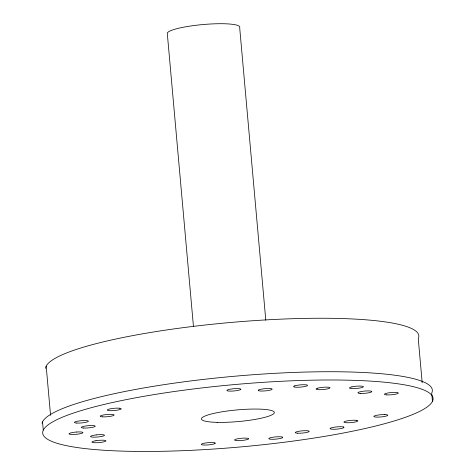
<?xml version="1.0" encoding="UTF-8"?>
<svg xmlns="http://www.w3.org/2000/svg" width="475" height="475" viewBox="0 0 475 475"><rect width="100%" height="100%" fill="white"/><g stroke="black" fill="none" stroke-linecap="round" stroke-linejoin="round"><path stroke-width="0.71" d="M432.458 401.316A195.967 31.332 -5.1 0 0 154.084 394.6A195.967 31.332 -5.1 0 0 127.068 451.25A195.967 31.332 -5.1 0 0 432.458 401.316L431.716 393.057A195.967 31.332 -5.1 0 0 248.508 375.078A195.967 31.332 -5.1 0 0 42.049 423.272M422.186 382.678L418.255 338.639A187.352 29.955 -5.1 0 0 240.504 321.652A187.352 29.955 -5.1 0 0 45.594 368.374M265.792 320.186L239.685 27.681A36.468 5.831 -5.1 0 0 206.376 24.273A36.468 5.831 -5.1 0 0 167.265 33.042L193.438 326.283M46.182 366.183L50.57 415.364M42.542 421.871L43.284 430.124M258.418 390.106L258.234 390.414A7 1.116 -5.1 0 0 264.504 390.949A7 1.116 -5.1 0 0 271.985 389.441L272.169 389.132A7 1.116 -5.1 0 0 265.899 388.592A7 1.116 -5.1 0 0 258.418 390.106M294.809 385.848L293.983 386.181A7 1.116 -5.1 0 0 297.374 387.262A7 1.116 -5.1 0 0 306.292 386.128L307.117 385.795A7 1.116 -5.1 0 0 303.727 384.714A7 1.116 -5.1 0 0 294.809 385.848M317.306 388.271L316.475 388.603A7 1.116 -5.1 0 0 319.087 389.678A7 1.116 -5.1 0 0 327.566 388.871L328.783 388.544A7 1.116 -5.1 0 0 327.002 387.137A7 1.116 -5.1 0 0 317.306 388.271M214.89 443.579L214.059 443.911A7 1.116 -5.1 0 1 206.862 444.998A7 1.116 -5.1 0 1 201.465 444.57L201.37 444.285A7 1.116 -5.1 0 1 209.778 442.546A7 1.116 -5.1 0 1 214.89 443.579M351.91 386.876L350.692 387.196A7 1.116 -5.1 0 0 351.761 388.574A7 1.116 -5.1 0 0 360.952 387.796L362.17 387.475A7 1.116 -5.1 0 0 361.107 386.098A7 1.116 -5.1 0 0 351.91 386.876M95.962 440.717L94.43 441.008A7 1.116 -5.1 0 0 93.1 442.593A7 1.116 -5.1 0 0 101.947 442.225L103.473 441.934A7 1.116 -5.1 0 0 104.803 440.349A7 1.116 -5.1 0 0 95.962 440.717M96.199 434.91L94.472 435.147A7 1.116 -5.1 0 0 90.879 436.828A7 1.116 -5.1 0 0 98.8 436.887L100.528 436.644A7 1.116 -5.1 0 0 104.12 434.969A7 1.116 -5.1 0 0 96.199 434.91M76.416 432.03L74.599 432.214A7 1.116 -5.1 0 0 69.053 433.877A7 1.116 -5.1 0 0 75.596 434.346L77.413 434.168A7 1.116 -5.1 0 0 82.959 432.505A7 1.116 -5.1 0 0 76.416 432.03M384.768 414.574L383.147 414.58A7 1.116 -5.1 0 0 374.603 415.868A7 1.116 -5.1 0 0 376.853 417.109L378.474 417.103A7 1.116 -5.1 0 0 387.018 415.809A7 1.116 -5.1 0 0 384.768 414.574M356.208 420.304L354.861 420.227A7 1.116 -5.1 0 0 345.729 421.188A7 1.116 -5.1 0 0 345.592 422.685L346.946 422.762A7 1.116 -5.1 0 0 356.078 421.794A7 1.116 -5.1 0 0 356.208 420.304M119.552 408.221L118.198 408.138A7 1.116 -5.1 0 0 109.066 409.106A7 1.116 -5.1 0 0 108.935 410.596L110.283 410.679A7 1.116 -5.1 0 0 119.415 409.711A7 1.116 -5.1 0 0 119.552 408.221M343.348 426.954L342.356 426.793A7 1.116 -5.1 0 0 333.26 427.369A7 1.116 -5.1 0 0 330.754 429.014L331.74 429.174A7 1.116 -5.1 0 0 340.836 428.598A7 1.116 -5.1 0 0 343.348 426.954M282.524 437.16L281.877 436.941A7 1.116 -5.1 0 0 273.256 437.178A7 1.116 -5.1 0 0 268.963 438.858L269.616 439.078A7 1.116 -5.1 0 0 278.231 438.841A7 1.116 -5.1 0 0 282.524 437.16M240.789 389.34L240.7 389.055A7 1.116 -5.1 0 0 233.486 388.758A7 1.116 -5.1 0 0 226.89 390.367L226.985 390.652A7 1.116 -5.1 0 0 234.199 390.943A7 1.116 -5.1 0 0 240.789 389.34M248.502 438.858L248.407 438.573A7 1.116 -5.1 0 0 241.193 438.282A7 1.116 -5.1 0 0 234.602 439.886L234.692 440.171A7 1.116 -5.1 0 0 241.906 440.462A7 1.116 -5.1 0 0 248.502 438.858M386.715 394.891A7 1.116 -5.1 0 0 398.21 393.294A7 1.116 -5.1 0 0 389.245 392.772A7 1.116 -5.1 0 0 386.715 394.891M360.21 393.419A7 1.116 -5.1 0 0 371.699 391.822A7 1.116 -5.1 0 0 362.734 391.293A7 1.116 -5.1 0 0 360.21 393.419M102.499 416.854A7 1.116 -5.1 0 0 113.994 415.257A7 1.116 -5.1 0 0 105.028 414.728A7 1.116 -5.1 0 0 102.499 416.854M76.754 423.059A7 1.116 -5.1 0 0 88.249 421.462A7 1.116 -5.1 0 0 79.283 420.933A7 1.116 -5.1 0 0 76.754 423.059M83.612 428.034A7 1.116 -5.1 0 0 95.101 426.437A7 1.116 -5.1 0 0 86.135 425.915A7 1.116 -5.1 0 0 83.612 428.034M297.605 433.2A7 1.116 -5.1 0 0 309.094 431.603A7 1.116 -5.1 0 0 300.135 431.074A7 1.116 -5.1 0 0 297.605 433.2M217.17 422.358A36.605 5.854 -5.1 0 0 274.217 413.03A36.605 5.854 -5.1 0 0 222.217 411.777A36.605 5.854 -5.1 0 0 217.17 422.358"/></g></svg>
